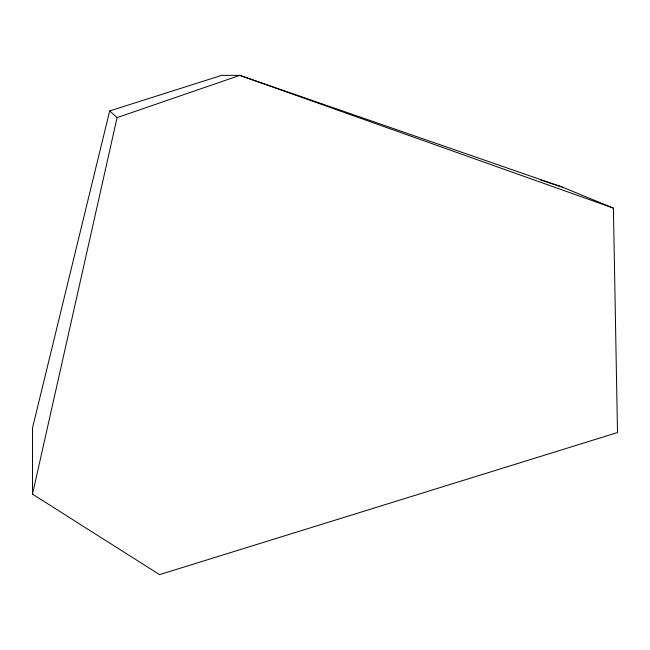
<?xml version="1.0" encoding="UTF-8"?>
<svg xmlns="http://www.w3.org/2000/svg" width="650" height="650" viewBox="0 0 650 650"><rect width="100%" height="100%" fill="white"/><g stroke="black" fill="none" stroke-linecap="round" stroke-linejoin="round"><path stroke-width="0.97" d="M32.5 494.138L117.097 117.609L239.834 75.368L562.486 187.151L613.405 208.122L617.5 432.543L159.567 574.633L32.5 494.138L32.5 427.968L109.679 110.931L221.658 75.368L239.834 75.368L613.405 208.122M540.345 179.888L562.486 187.151M109.679 110.931L117.097 117.609"/></g></svg>
